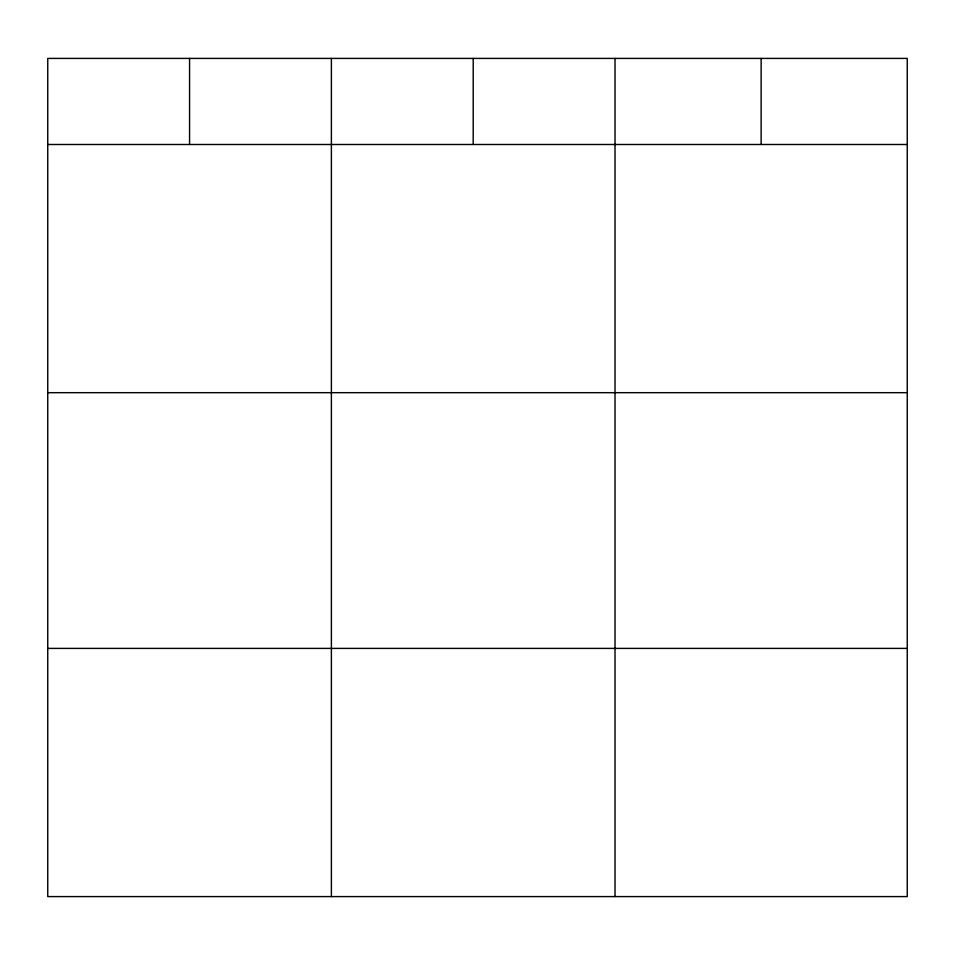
<?xml version="1.0" encoding="UTF-8"?>
<svg xmlns="http://www.w3.org/2000/svg" width="955" height="955" viewBox="0 0 955 955"><rect width="100%" height="100%" fill="white"/><g stroke="black" fill="none" stroke-linecap="round" stroke-linejoin="round"><path stroke-width="1.43" d="M907.25 392.684L907.25 58.41L47.75 58.41L47.75 896.59L907.25 896.59L907.25 392.684L47.75 392.684M47.75 144.492L907.25 144.492M47.75 648.397L907.25 648.397M761.135 58.41L761.135 144.492M615.02 58.41L615.02 896.59M473.202 58.41L473.202 144.492M331.385 58.41L331.385 896.59M189.568 58.41L189.568 144.492"/></g></svg>
